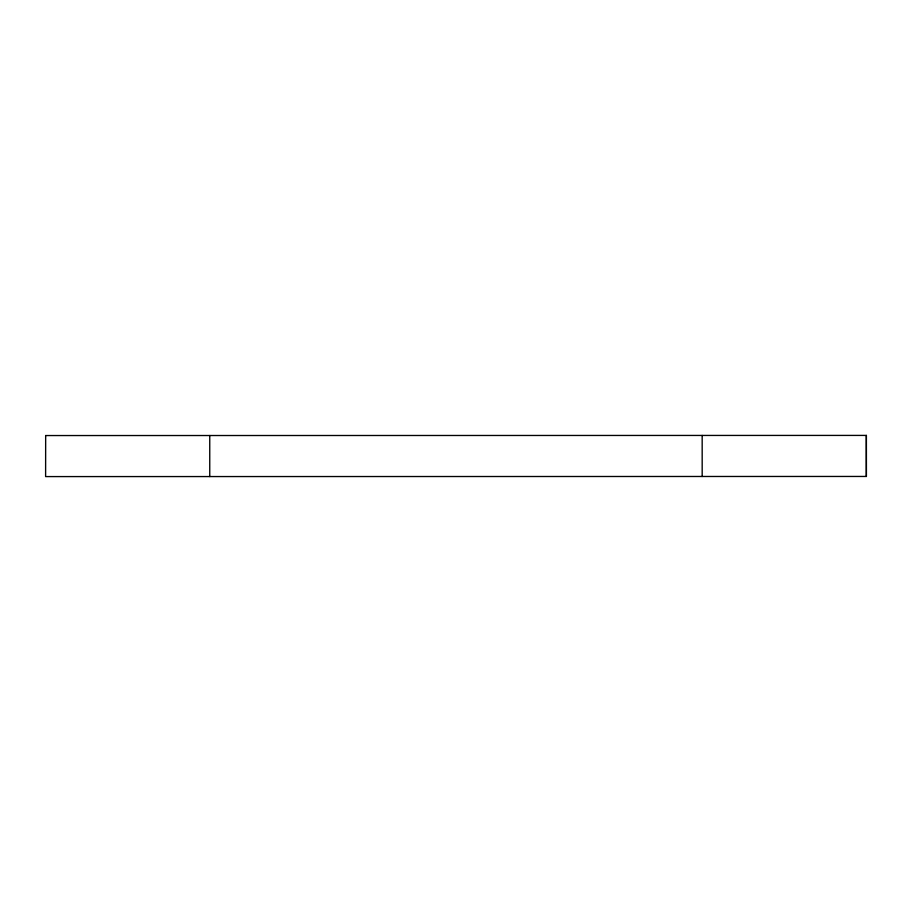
<?xml version="1.0" encoding="UTF-8"?>
<svg xmlns="http://www.w3.org/2000/svg" width="912" height="912" viewBox="0 0 912 912"><rect width="100%" height="100%" fill="white"/><g stroke="black" fill="none" stroke-linecap="round" stroke-linejoin="round"><path stroke-width="1.37" d="M45.6 435.548L866.389 435.412L866.4 476.452L45.611 476.588L45.668 435.548M866.32 435.412L866.332 476.452M702.172 435.446L702.183 476.474M209.749 435.526L209.749 476.554"/></g></svg>
